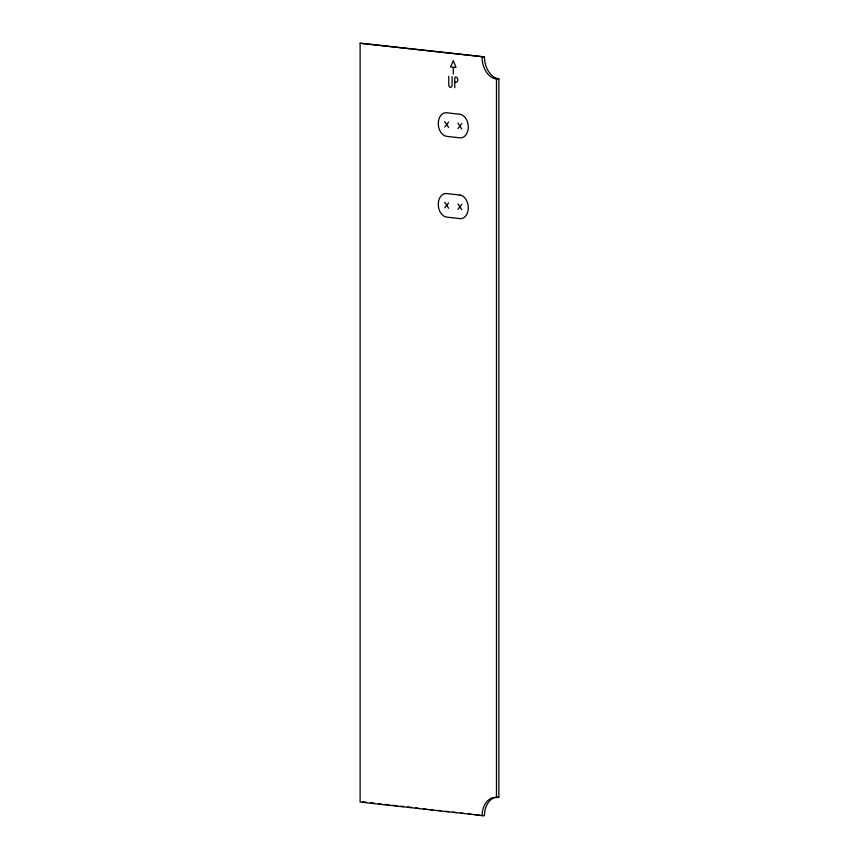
<?xml version="1.0" encoding="UTF-8"?>
<svg xmlns="http://www.w3.org/2000/svg" width="859" height="859" viewBox="0 0 859 859"><rect width="100%" height="100%" fill="white"/><g stroke="black" fill="none" stroke-linecap="round" stroke-linejoin="round"><path stroke-width="1.29" d="M444.747 127.057L448.623 122.064M457.944 128.56L461.82 123.567M444.747 207.824L448.623 202.831M457.944 209.338L461.82 204.345M360.125 43.229L484.476 56.919A20.326 14.302 83.4 0 0 498.875 78.76L498.875 797.227A20.326 14.302 83.4 0 0 484.476 815.771L360.125 802.081L360.125 43.229L484.476 56.919M482.082 57.199A20.326 14.302 83.4 0 0 496.481 79.039L498.875 78.76M482.082 816.05A20.326 14.302 83.4 0 1 496.481 797.506L498.875 797.227M453.09 67.206L450.567 66.916L453.284 60.624L456 67.539L453.284 67.227L453.284 74.089M454.959 82.163L455.946 82.281A2.609 1.836 83.4 0 0 457.793 79.898A2.609 1.836 83.4 0 0 455.946 77.085L455.667 77.052A1.267 0.891 83.4 0 0 454.765 78.212L454.765 87.725M362.519 801.801L366.492 802.263M370.465 802.714L374.449 803.176M378.422 803.627L381.074 803.927M385.057 804.389L389.03 804.84M393.003 805.302L396.987 805.753M400.96 806.204L403.612 806.515M407.585 806.966L411.568 807.428M415.541 807.879L418.193 808.179M423.498 808.791L426.15 809.092M430.123 809.554L432.775 809.854M438.079 810.456L440.731 810.767M446.036 811.368L448.688 811.68M452.661 812.131L456.634 812.582M460.617 813.043L463.269 813.344M468.563 813.956L471.215 814.257M475.199 814.708L479.172 815.17M457.944 123.127L461.82 129.011M444.747 121.613L448.623 127.497M457.944 203.905L461.82 209.779M444.747 202.391L448.623 208.265M496.481 79.039L496.481 797.506M452.092 76.644L452.092 85.202A2.341 1.654 83.4 0 1 450.438 87.339A2.341 1.654 83.4 0 1 448.774 84.826L448.774 76.268M459.887 114.29L446.691 112.776A11.854 8.343 83.4 0 0 438.283 123.599A11.854 8.343 83.4 0 0 446.691 136.334L459.887 137.848A11.854 8.343 83.4 0 0 468.284 127.035A11.854 8.343 83.4 0 0 459.887 114.29M459.887 195.057L446.691 193.554A11.854 8.343 83.4 0 0 438.283 204.367A11.854 8.343 83.4 0 0 446.691 217.112L459.887 218.615A11.854 8.343 83.4 0 0 468.284 207.803A11.854 8.343 83.4 0 0 459.887 195.057"/></g></svg>
